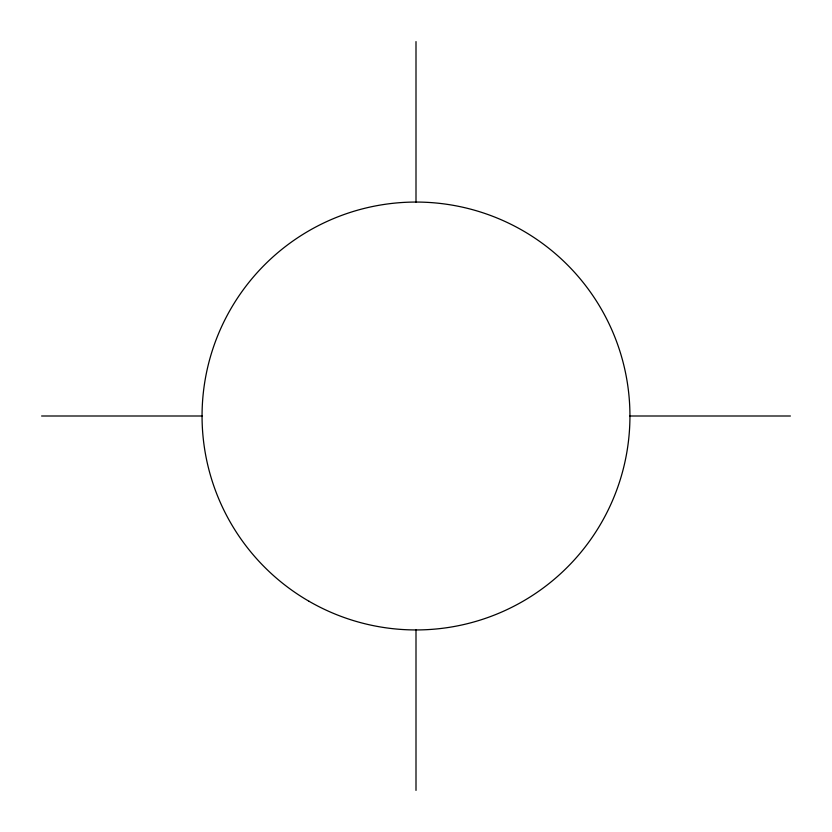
<?xml version="1.0" encoding="UTF-8"?>
<svg xmlns="http://www.w3.org/2000/svg" width="832" height="832" viewBox="0 0 832 832"><rect width="100%" height="100%" fill="white"/><g stroke="black" fill="none" stroke-linecap="round" stroke-linejoin="round"><path stroke-width="1.25" d="M41.6 416L202.384 416M629.616 416L790.4 416M416 41.6L416 202.384M416 629.616L416 790.4M309.026 601.276A213.938 213.938 0 0 0 629.938 416A213.938 213.938 0 0 0 309.026 230.724A213.938 213.938 0 0 0 309.026 601.276"/></g></svg>
